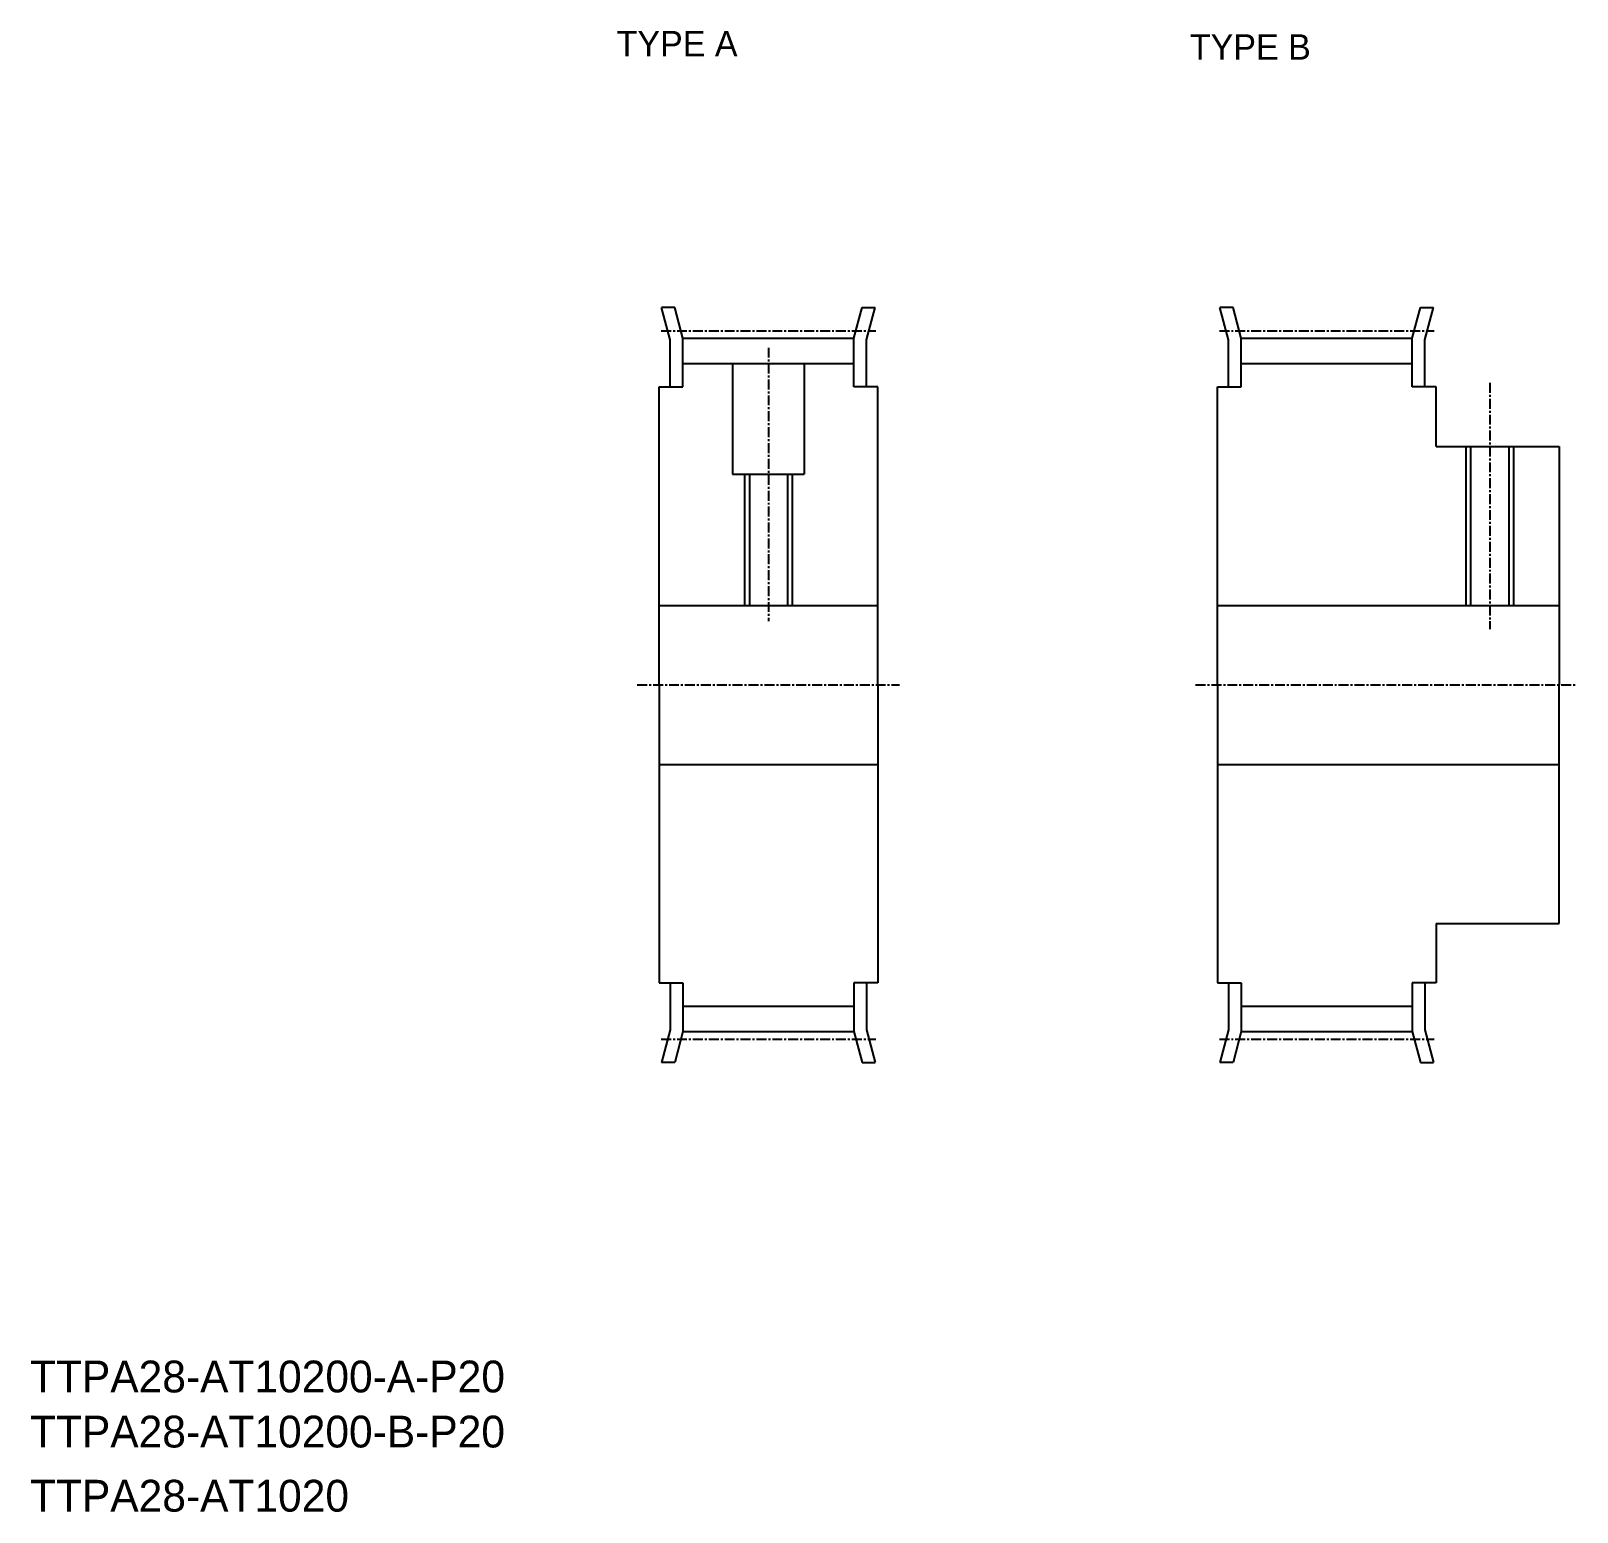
# Model space of a CAD drawing. Extents: x 31 to 226, y 51 to 238.
import ezdxf

# ---------------------------------------------------------------- set-up
doc = ezdxf.new("R2010")
doc.units = 0
doc.linetypes.add('CENTER', pattern=[2, 1.25, -0.25, 0.25, -0.25])
doc.layers.get('0').update_dxf_attribs({"linetype": 'CONTINUOUS'})
doc.layers.add('CENTER', color=1, linetype='CENTER')

msp = doc.modelspace()

# ---------------------------------------------------------------- linework, layer by layer
at = {"color": 7, "linetype": 'CONTINUOUS'}
for p, q in [((111.6, 198.99), (110.5, 203.07)), ((112.16, 203.07), (110.5, 203.07)), ((113.2, 199.2), (112.16, 203.07)), ((134.7, 199.2), (135.74, 203.07)), ((135.74, 203.07), (137.39, 203.07)), ((136.3, 198.99), (137.39, 203.07)), ((181.84, 198.99), (180.74, 203.07)), ((182.4, 203.07), (180.74, 203.07)), ((183.44, 199.2), (182.4, 203.07)), ((204.94, 199.2), (205.97, 203.07)), ((205.97, 203.07), (207.63, 203.07)), ((206.54, 198.99), (207.63, 203.07)), ((111.6, 193.07), (111.6, 198.99)), ((113.2, 193.07), (113.2, 199.2)), ((113.2, 199.2), (134.7, 199.2)), ((134.7, 193.07), (134.7, 199.2)), ((136.3, 193.07), (136.3, 198.99)), ((181.84, 193.07), (181.84, 198.99)), ((183.44, 199.2), (204.94, 199.2)), ((183.44, 193.07), (183.44, 199.2)), ((204.94, 193.07), (204.94, 199.2)), ((206.54, 193.07), (206.54, 198.99)), ((113.2, 196), (134.7, 196)), ((119.45, 196), (119.45, 182.07)), ((128.45, 196), (128.45, 182.07)), ((183.44, 196), (204.94, 196)), ((110.2, 155.57), (110.2, 193.07)), ((110.2, 193.07), (113.2, 193.07)), ((137.7, 193.07), (134.7, 193.07)), ((137.7, 155.57), (137.7, 193.07)), ((180.44, 155.57), (180.44, 193.07)), ((180.44, 193.07), (183.44, 193.07)), ((207.94, 193.07), (204.94, 193.07)), ((207.94, 185.57), (207.94, 193.07)), ((207.94, 185.57), (223.44, 185.57)), ((212.29, 185.57), (212.29, 165.57)), ((217.09, 185.57), (217.09, 165.57)), ((223.44, 185.57), (223.44, 155.57)), ((119.45, 182.07), (128.45, 182.07)), ((121.55, 182.07), (121.55, 165.57)), ((126.35, 182.07), (126.35, 165.57)), ((110.2, 165.57), (137.7, 165.57)), ((180.44, 165.57), (223.44, 165.57)), ((110.2, 155.57), (110.2, 118.07)), ((137.7, 155.57), (137.7, 118.07)), ((180.44, 155.57), (180.44, 118.07)), ((223.44, 125.57), (223.44, 155.57)), ((110.2, 145.57), (137.7, 145.57)), ((180.44, 145.57), (223.44, 145.57)), ((207.94, 125.57), (223.44, 125.57)), ((207.94, 125.57), (207.94, 118.07)), ((110.2, 118.07), (113.2, 118.07)), ((111.6, 118.07), (111.6, 112.16)), ((113.2, 118.07), (113.2, 111.95)), ((134.7, 118.07), (134.7, 111.95)), ((137.7, 118.07), (134.7, 118.07)), ((136.3, 118.07), (136.3, 112.16)), ((180.44, 118.07), (183.44, 118.07)), ((181.84, 118.07), (181.84, 112.16)), ((183.44, 118.07), (183.44, 111.95)), ((204.94, 118.07), (204.94, 111.95)), ((207.94, 118.07), (204.94, 118.07)), ((206.54, 118.07), (206.54, 112.16)), ((113.2, 115.15), (134.7, 115.15)), ((183.44, 115.15), (204.94, 115.15)), ((111.6, 112.16), (110.5, 108.07)), ((113.2, 111.95), (112.16, 108.07)), ((113.2, 111.95), (134.7, 111.95)), ((134.7, 111.95), (135.74, 108.07)), ((136.3, 112.16), (137.39, 108.07)), ((181.84, 112.16), (180.74, 108.07)), ((183.44, 111.95), (182.4, 108.07)), ((183.44, 111.95), (204.94, 111.95)), ((204.94, 111.95), (205.97, 108.07)), ((206.54, 112.16), (207.63, 108.07)), ((112.16, 108.07), (110.5, 108.07)), ((135.74, 108.07), (137.39, 108.07)), ((182.4, 108.07), (180.74, 108.07)), ((205.97, 108.07), (207.63, 108.07))]:
    msp.add_line(p, q, dxfattribs=at)
at = {"color": 3, "linetype": 'CONTINUOUS'}
for p, q in [((211.69, 185.57), (211.69, 165.57)), ((217.69, 185.57), (217.69, 165.57)), ((120.95, 182.07), (120.95, 165.57)), ((126.95, 182.07), (126.95, 165.57))]:
    msp.add_line(p, q, dxfattribs=at)
at = {"layer": 'CENTER', "color": 1, "linetype": 'CENTER'}
for p, q in [((110.45, 200.14), (137.45, 200.14)), ((180.69, 200.14), (207.69, 200.14)), ((123.95, 198), (123.95, 163.57)), ((214.69, 193.57), (214.69, 162.57)), ((107.45, 155.57), (140.45, 155.57)), ((177.69, 155.57), (225.69, 155.57)), ((110.45, 111.01), (137.45, 111.01)), ((180.69, 111.01), (207.69, 111.01))]:
    msp.add_line(p, q, dxfattribs=at)

# ---------------------------------------------------------------- texts
at = {"color": 7, "linetype": 'CONTINUOUS'}
for s, height, p in [('TYPE A', 3.2, (104.85, 234.66)), ('TYPE B', 3.2, (176.97, 234.24)), ('TTPA28-AT10200-A-P20', 4, (31.05, 66.55)), ('TTPA28-AT10200-B-P20', 4, (31.05, 59.62)), ('TTPA28-AT1020', 4, (31.05, 51.55))]:
    msp.add_text(s, height=height, dxfattribs=at).set_placement(p)

doc.saveas('drawing.dxf')
